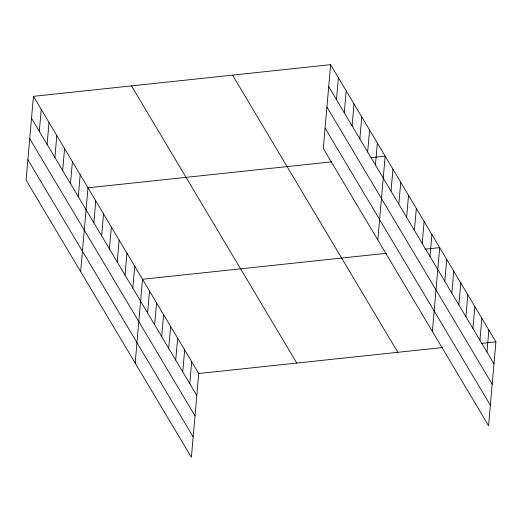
<?xml version="1.0" encoding="UTF-8"?>
<svg xmlns="http://www.w3.org/2000/svg" width="522" height="522" viewBox="0 0 522 522"><rect width="100%" height="100%" fill="white"/><g stroke="black" fill="none" stroke-linecap="round" stroke-linejoin="round"><path stroke-width="0.78" d="M33.434 96.335L26.1 180.142L191.385 457.318L198.712 373.511L33.434 96.335L330.615 64.682L495.9 341.858L488.566 425.665L323.288 148.489L330.615 64.682M39.307 131.342L41.225 109.405M47.097 144.411L49.016 122.468M54.888 157.474L56.807 135.537M62.679 170.544L64.597 148.607M70.47 183.607L72.395 161.67M78.267 196.677L80.186 174.739M80.642 271.61L87.977 187.803L331.809 161.833M93.849 222.809L95.767 200.872M101.64 235.879L103.558 213.935M109.431 248.942L111.349 227.005M117.222 262.011L119.146 240.074M125.019 275.074L126.937 253.137M132.81 288.144L134.728 266.207M135.185 363.077L142.519 279.27L386.352 253.3M147.622 312.991L149.546 291.054M154.649 324.769L156.567 302.832M161.676 336.553L163.595 314.616M168.697 348.331L170.616 326.394M175.725 360.108L177.643 338.171M182.746 371.892L184.664 349.955M189.773 383.67L191.691 361.733M336.488 99.682L338.406 77.745M344.279 112.752L346.203 90.815M352.076 125.822L353.994 103.878M359.867 138.885L361.785 116.948M367.658 151.954L369.576 130.017M375.448 165.017L377.367 143.08M377.83 239.957L385.158 156.15L371.038 157.651M391.03 191.156L392.955 169.213M398.828 204.219L400.746 182.282M406.618 217.289L408.537 195.352M414.409 230.352L416.328 208.415M422.2 243.422L424.118 221.485M429.991 256.485L431.909 234.548M432.373 331.424L439.707 247.617L424.797 249.203M444.809 281.332L446.728 259.395M451.837 293.116L453.755 271.179M458.858 304.894L460.776 282.957M465.885 316.678L467.803 294.734M472.906 328.455L474.824 306.518M479.933 340.233L481.852 318.296M486.954 352.017L488.873 330.074M198.712 373.511L442.552 347.541M481.78 343.359L495.9 341.858M328.697 86.619L493.982 363.795M326.909 107.036L492.194 384.212M325.069 128.073L490.354 405.248M232.544 75.129L397.829 352.304M131.505 85.889L296.783 363.064M31.516 118.272L196.794 395.454M29.728 138.689L195.013 415.871M27.888 159.725L193.166 436.901"/></g></svg>
